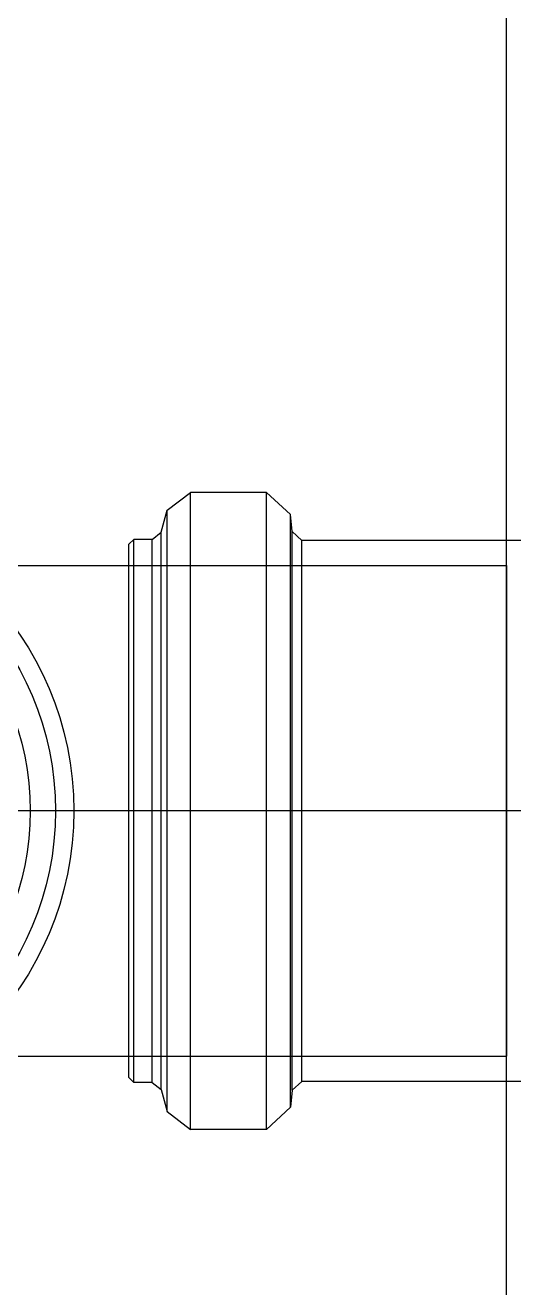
# Model space of a CAD drawing. Header units: millimetres. Extents: x -1292 to 2253, y 326 to 453.
# Drawn here: x 2092.249 to 2092.2995, y 359.8969 to 360.0273 of the extents above; entities that cross this region are included whole.
import ezdxf

# ---------------------------------------------------------------- set-up
doc = ezdxf.new("R2010")
doc.units = ezdxf.units.MM
doc.header["$LTSCALE"] = 0.5
doc.linetypes.add('HIDDENX2', pattern=[0.75, 0.5, -0.25])
for name, color, linetype in [('-HIDRO', 8, 'Continuous'), ('Eixo', 4, 'HIDDENX2'), ('Esgoto', 5, 'ByLayer'), ('VISTA1', 1, 'Continuous')]:
    doc.layers.add(name, color=color, linetype=linetype)

msp = doc.modelspace()

# ---------------------------------------------------------------- linework, layer by layer
at = {"layer": '-HIDRO', "ltscale": 0.05}
msp.add_line((2092.29874, 358.37117), (2092.29874, 361.17117), dxfattribs=at)
msp.add_line((2092.29874, 358.37117), (2092.29874, 361.17117), dxfattribs=at)
at = {"layer": 'Eixo'}
for p, q in [((2092.29874, 359.94617), (2092.22156, 359.94617)), ((2092.29874, 359.94617), (2092.22156, 359.94617)), ((2092.32224, 359.94617), (2092.29099, 359.94617)), ((2092.29874, 359.94617), (2092.29099, 359.94617))]:
    msp.add_line(p, q, dxfattribs=at)
at = {"layer": 'Esgoto', "color": 2}
for p, q in [((2092.2637, 359.97722), (2092.26611, 359.97907)), ((2092.27395, 359.97907), (2092.26611, 359.97907)), ((2092.26611, 359.91327), (2092.26611, 359.97907)), ((2092.27644, 359.97679), (2092.27395, 359.97907)), ((2092.27395, 359.91327), (2092.27395, 359.97907)), ((2092.26309, 359.97496), (2092.2637, 359.97722)), ((2092.2637, 359.91512), (2092.2637, 359.97722)), ((2092.27659, 359.97503), (2092.27644, 359.97679)), ((2092.27644, 359.91555), (2092.27644, 359.97679)), ((2092.26213, 359.97422), (2092.26309, 359.97496)), ((2092.26309, 359.91738), (2092.26309, 359.97496)), ((2092.27759, 359.97412), (2092.27659, 359.97503)), ((2092.27659, 359.91731), (2092.27659, 359.97503)), ((2092.25974, 359.97372), (2092.26024, 359.97422)), ((2092.25974, 359.91862), (2092.25974, 359.97372)), ((2092.26213, 359.97422), (2092.26024, 359.97422)), ((2092.26024, 359.91812), (2092.26024, 359.97422)), ((2092.26213, 359.91812), (2092.26213, 359.97422)), ((2092.30024, 359.97412), (2092.27759, 359.97412)), ((2092.27759, 359.91822), (2092.27759, 359.97412)), ((2092.24511, 359.97152), (2092.25974, 359.97152)), ((2092.24511, 359.97152), (2092.29874, 359.97152)), ((2092.29874, 359.97152), (2092.29874, 359.94617)), ((2092.29874, 359.94617), (2092.29874, 359.92082)), ((2092.24511, 359.92082), (2092.25974, 359.92082)), ((2092.24511, 359.92082), (2092.29874, 359.92082)), ((2092.25974, 359.91862), (2092.26024, 359.91812)), ((2092.26213, 359.91812), (2092.26024, 359.91812)), ((2092.26213, 359.91812), (2092.26309, 359.91738)), ((2092.26309, 359.91738), (2092.2637, 359.91512)), ((2092.27659, 359.91731), (2092.27644, 359.91555)), ((2092.27759, 359.91822), (2092.27659, 359.91731)), ((2092.30024, 359.91822), (2092.27759, 359.91822)), ((2092.2637, 359.91512), (2092.26611, 359.91327)), ((2092.27644, 359.91555), (2092.27395, 359.91327)), ((2092.27395, 359.91327), (2092.26611, 359.91327))]:
    msp.add_line(p, q, dxfattribs=at)
for radius in [0.0325, 0.0325, 0.0306, 0.02799]:
    msp.add_circle((2092.22156, 359.94617), radius, dxfattribs=at)
at = {"layer": 'VISTA1'}
msp.add_line((2092.39094, 359.94617), (2092.29559, 359.94617), dxfattribs=at)

doc.saveas('drawing.dxf')
